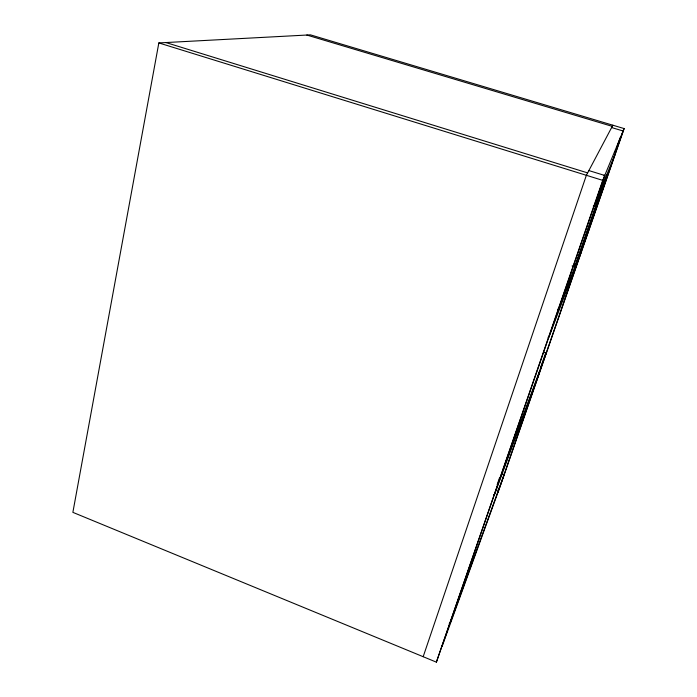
<?xml version="1.0" encoding="UTF-8"?>
<svg xmlns="http://www.w3.org/2000/svg" width="697" height="697" viewBox="0 0 697 697"><rect width="100%" height="100%" fill="white"/><g stroke="black" fill="none" stroke-linecap="round" stroke-linejoin="round"><path stroke-width="1.05" d="M442.351 645.701L497.937 492.404L497.519 491.995L498.015 492.178L501.204 483.396L624.129 128.579L310.426 34.85L158.838 42.926L72.871 512.356L436.383 662.15L604.796 175.356L603.951 175.226M423.175 656.705L586.369 175.295L612.863 125.207M497.188 484.633L499.592 477.645M436.383 662.15L602.722 180.357L624.129 128.579M605.336 178.458L574.99 266.193L574.128 266.602L572.089 265.932M577.255 260.277L606.93 174.494M497.858 491.01L498.886 488.057M540.384 368.182L545.69 352.856L543.695 352.168M584.278 241.371L588.129 230.271L588.634 230.559L558.558 309.233L557.722 309.189M615.033 152.53L616.061 149.567M617.089 146.614L620.156 137.727M497.937 492.404L623.127 130.992L611.617 127.551M503.164 469.621L546.152 353.205L545.69 352.856M574.128 266.602L574.894 264.625M615.233 153.767L594.132 206.216L593.295 206.112L594.079 206.356M449.19 623.728L449.983 623.606L504.079 474.674L501.77 473.568M493.737 494.609L494.548 494.556L539.426 372.625L538.964 372.268L539.487 372.451M548.025 337.296L548.853 337.322L581.289 251.765L580.784 251.46L581.333 251.643M306.828 35.042L612.245 126.366M588.869 170.573L604.743 175.47M165.921 42.552L587.641 172.9M158.838 42.926L602.722 180.357M441.567 645.823L442.212 646.084M622.552 130.818L623.101 131.053"/></g></svg>
